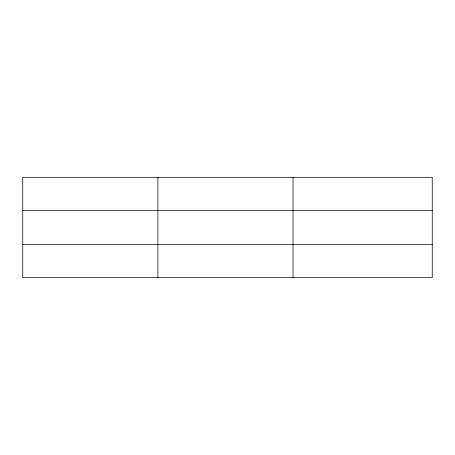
<?xml version="1.0" encoding="UTF-8"?>
<svg xmlns="http://www.w3.org/2000/svg" width="455" height="455" viewBox="0 0 455 455"><rect width="100%" height="100%" fill="white"/><g stroke="black" fill="none" stroke-linecap="round" stroke-linejoin="round"><path stroke-width="0.68" d="M157.885 177.319L157.885 277.681M293.02 177.319L293.02 277.681M432.25 244.562L432.25 277.681L22.75 277.681L22.75 177.319L432.25 177.319L432.25 244.562L22.75 244.562M22.75 210.438L432.25 210.438"/></g></svg>
